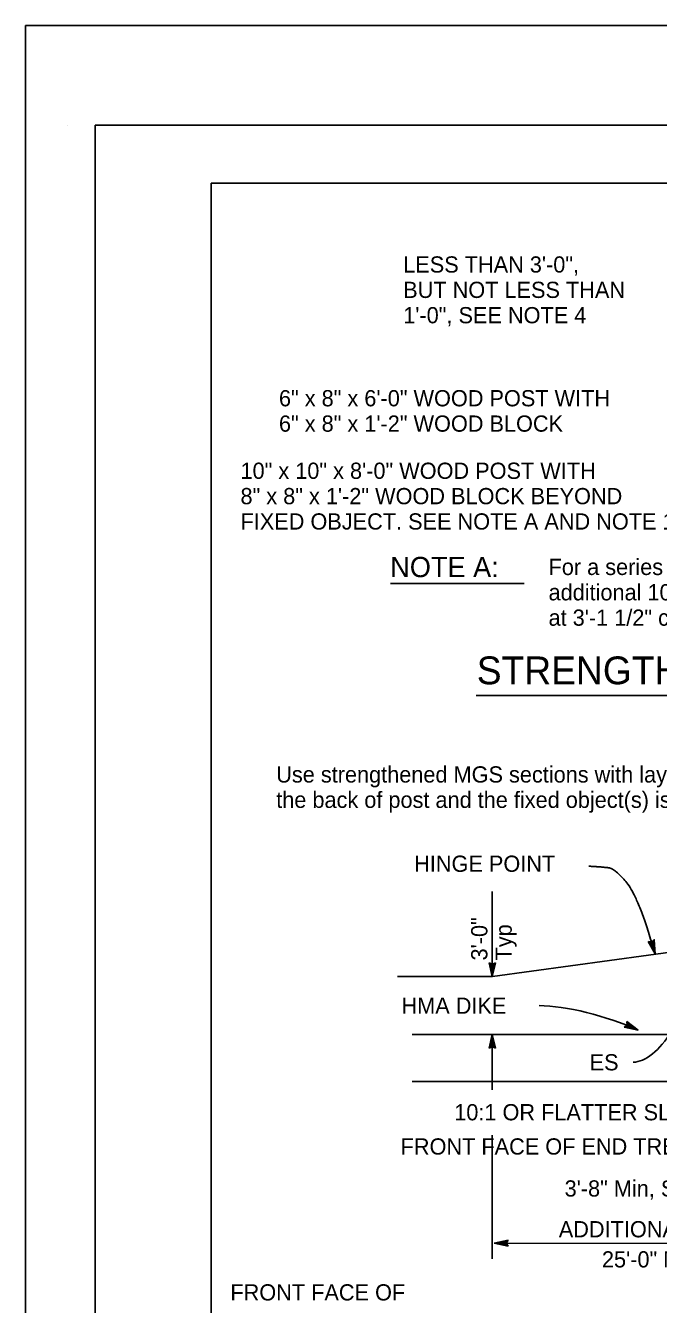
# Model space of a CAD drawing. Extents: x -893 to 867, y -474 to 712.
# Drawn here: x -893 to -620, y 160 to 712 of the extents above; entities that cross this region are included whole.
import ezdxf

# ---------------------------------------------------------------- set-up
doc = ezdxf.new("R2010")
doc.units = 0
for name, color, linetype in [('10 Sheet Format', 7, 'Continuous'), ('56 Stage 3 Anno', 7, 'Continuous'), ('57 Undefined', 7, 'Continuous'), ('60 Nongeo Data', 7, 'Continuous')]:
    doc.layers.add(name, color=color, linetype=linetype)

msp = doc.modelspace()

# ---------------------------------------------------------------- linework, layer by layer
at = {"layer": '10 Sheet Format'}
for p, q in [((-875.41, 668.96), (-875.41, 668.96)), ((-813.45, 643.96), (811.55, 643.96)), ((-813.45, 643.96), (-813.45, -406.04))]:
    msp.add_line(p, q, dxfattribs=at)
for points in [[(-893.45, -474.04), (866.55, -474.04), (866.55, 711.96), (-893.45, 711.96)], [(-863.43, 668.96), (836.57, 668.96), (836.57, -431.04), (-863.43, -431.04)], [(-863.43, 668.96), (836.57, 668.96), (836.57, -431.04), (-863.43, -431.04)]]:
    msp.add_lwpolyline(points, close=True, dxfattribs=at)
at = {"layer": '56 Stage 3 Anno'}
for p, q in [((-692.13, 338.37), (-692.13, 301.72)), ((-692.13, 306.92), (-693.47, 307.72)), ((-693.47, 307.72), (-693.47, 307.72)), ((-693.47, 307.72), (-692.13, 301.72)), ((-693.12, 307.5), (-692.13, 303.1)), ((-692.76, 307.27), (-692.14, 304.48)), ((-692.41, 307.09), (-692.14, 305.86)), ((-692.14, 304.48), (-691.51, 307.31)), ((-692.14, 305.86), (-691.87, 307.07)), ((-692.13, 301.72), (-690.8, 307.72)), ((-690.8, 307.72), (-692.13, 306.92)), ((-692.13, 303.11), (-691.16, 307.49)), ((-690.8, 307.72), (-690.8, 307.72)), ((-692.13, 301.72), (-692.13, 301.72)), ((-629.21, 278.64), (-634.14, 282.3)), ((-634.14, 282.3), (-634.14, 282.3)), ((-634.14, 282.3), (-633.96, 280.76)), ((-630.48, 279.21), (-634.07, 281.88)), ((-631.73, 279.76), (-634.05, 281.49)), ((-692.13, 276.77), (-693.46, 270.77)), ((-692.13, 276.77), (-692.13, 252.85)), ((-690.79, 270.77), (-692.13, 276.77)), ((-692.13, 276.77), (-692.13, 276.77)), ((-633.96, 280.76), (-635.23, 279.87)), ((-635.23, 279.87), (-635.23, 279.87)), ((-635.23, 279.87), (-629.21, 278.64)), ((-634.89, 280.1), (-630.47, 279.2)), ((-634.53, 280.34), (-631.73, 279.76)), ((-634.23, 280.58), (-632.99, 280.33)), ((-632.99, 280.33), (-633.99, 281.07)), ((-629.21, 278.64), (-629.21, 278.64)), ((-693.46, 270.77), (-692.13, 271.57)), ((-693.46, 270.77), (-693.46, 270.77)), ((-692.14, 275.38), (-693.1, 271)), ((-692.13, 274.01), (-692.76, 271.18)), ((-692.13, 272.63), (-692.4, 271.42)), ((-691.15, 270.99), (-692.13, 275.39)), ((-691.51, 271.22), (-692.13, 274.01)), ((-691.86, 271.4), (-692.13, 272.63)), ((-692.13, 271.57), (-690.79, 270.77)), ((-690.79, 270.77), (-690.79, 270.77)), ((-692.22, 233.36), (-692.22, 180.01)), ((-685.35, 188.08), (-691.35, 186.74)), ((-685.57, 187.73), (-689.97, 186.75)), ((-686.15, 186.74), (-685.35, 188.08)), ((-685.35, 188.08), (-685.35, 188.08)), ((-691.35, 186.74), (-691.35, 186.74)), ((-691.35, 186.74), (-685.35, 185.41)), ((-456.09, 186.39), (-691.35, 186.74)), ((-689.96, 186.74), (-685.59, 185.77)), ((-685.8, 187.37), (-688.59, 186.75)), ((-688.59, 186.75), (-685.76, 186.12)), ((-685.98, 187.02), (-687.21, 186.75)), ((-687.21, 186.75), (-686, 186.48)), ((-685.35, 185.41), (-686.15, 186.74)), ((-685.35, 185.41), (-685.35, 185.41))]:
    msp.add_line(p, q, dxfattribs=at)
msp.add_lwpolyline([(-624.83, 316.88), (-621.93, 311.58), (-622.31, 317.61), (-622.59, 317.31), (-622.3, 312.89), (-624.44, 316.78), (-624.05, 316.68), (-622.68, 314.19), (-622.86, 317.02), (-623.14, 316.72), (-623.06, 315.49), (-623.65, 316.57), (-623.35, 316.49), (-622.31, 317.61), (-623.35, 316.49)], close=True, dxfattribs=at)
for centre, major_axis, ratio, start_param, end_param in [((-646.88, 274.82), (35.45, -10.9), 0.263479, 1.131696, 2.431509), ((-622.61, 298.88), (11.34, 33.74), 0.451574, 3.303925, 4.211964)]:
    msp.add_ellipse(centre, major_axis=major_axis, ratio=ratio, start_param=start_param, end_param=end_param, dxfattribs=at)
msp.add_open_spline([(-621.93, 311.58), (-629.02, 336.1), (-639.18, 348.2), (-644.34, 349.01), (-650.46, 349.33)], degree=2, dxfattribs=at)
at = {"layer": '57 Undefined'}
for p, q in [((-736.06, 471.31), (-678.36, 471.31)), ((-699.03, 423.03), (-159.63, 423.03))]:
    msp.add_line(p, q, dxfattribs=at)
at = {"layer": '60 Nongeo Data'}
for p, q in [((-514.31, 326.12), (-692.06, 301.71)), ((-692.13, 301.72), (-732.96, 301.72)), ((-206.11, 276.3), (-726.7, 276.8)), ((-206.12, 256.01), (-726.73, 256.52))]:
    msp.add_line(p, q, dxfattribs=at)

# ---------------------------------------------------------------- texts
at = {"layer": '57 Undefined'}
for s, height, p in [('LESS THAN 3\'-0",', 7, (-730.56, 605.4)), ('BUT NOT LESS THAN', 7, (-730.56, 594.46)), ('1\'-0", SEE NOTE 4', 7, (-730.56, 583.53)), ('6" x 8" x 6\'-0" WOOD POST WITH', 7, (-784.16, 547.71)), ('6" x 8" x 1\'-2" WOOD BLOCK', 7, (-784.16, 536.77)), ('10" x 10" x 8\'-0" WOOD POST WITH', 7, (-800.75, 516.42)), ('8" x 8" x 1\'-2" WOOD BLOCK BEYOND', 7, (-800.75, 505.48)), ('FIXED OBJECT. SEE NOTE A AND NOTE 12', 7, (-800.75, 494.55)), ('NOTE A:', 8.75, (-736.16, 474.02)), ('For a series of fixed objects (bridge columns, overhead sign supports, etc.)', 7, (-667.87, 474.94)), ('additional 10" x 10" x 8\'-0" wood post with 8" x 8" x 1\'-2" wood blocks', 7, (-667.87, 464)), ('at 3\'-1 1/2" center to center spacing are to be used between fixed object(s).', 7, (-667.87, 453.06)), ('STRENGTHENED MIDWEST GUARDRAIL SYSTEM SECTIONS', 12, (-698.83, 427.81)), ('Use strengthened MGS sections with layout Types 16K or 16L layouts where minimum clearance between', 7, (-785.34, 385.42)), ('the back of post and the fixed object(s) is less than 3\'-0", but not less than 1\'-0". See Note 4.', 7, (-785.34, 374.48)), ('HINGE POINT', 7, (-725.84, 346.91)), ('HMA DIKE', 7, (-731.3, 285.67)), ('ES', 7, (-650.15, 261.25)), ('10:1 OR FLATTER SLOPE', 7, (-708.55, 239.71)), ('FRONT FACE OF END TREATMENT', 7, (-731.68, 224.94)), ('3\'-8" Min, SEE NOTE 13', 7, (-660.94, 206.82)), ('ADDITIONAL HMA DIKE, TYPE C', 7, (-663.46, 189.24)), ('25\'-0" Min, SEE NOTE 8', 7, (-644.84, 176.24)), ('FRONT FACE OF', 7, (-805.11, 162))]:
    msp.add_text(s, height=height, dxfattribs=at).set_placement(p)
for s, p in [('3\'-0"', (-694.25, 308.67)), ('Typ', (-683.75, 308.67))]:
    msp.add_text(s, height=7, rotation=90, dxfattribs=at).set_placement(p)

doc.saveas('drawing.dxf')
